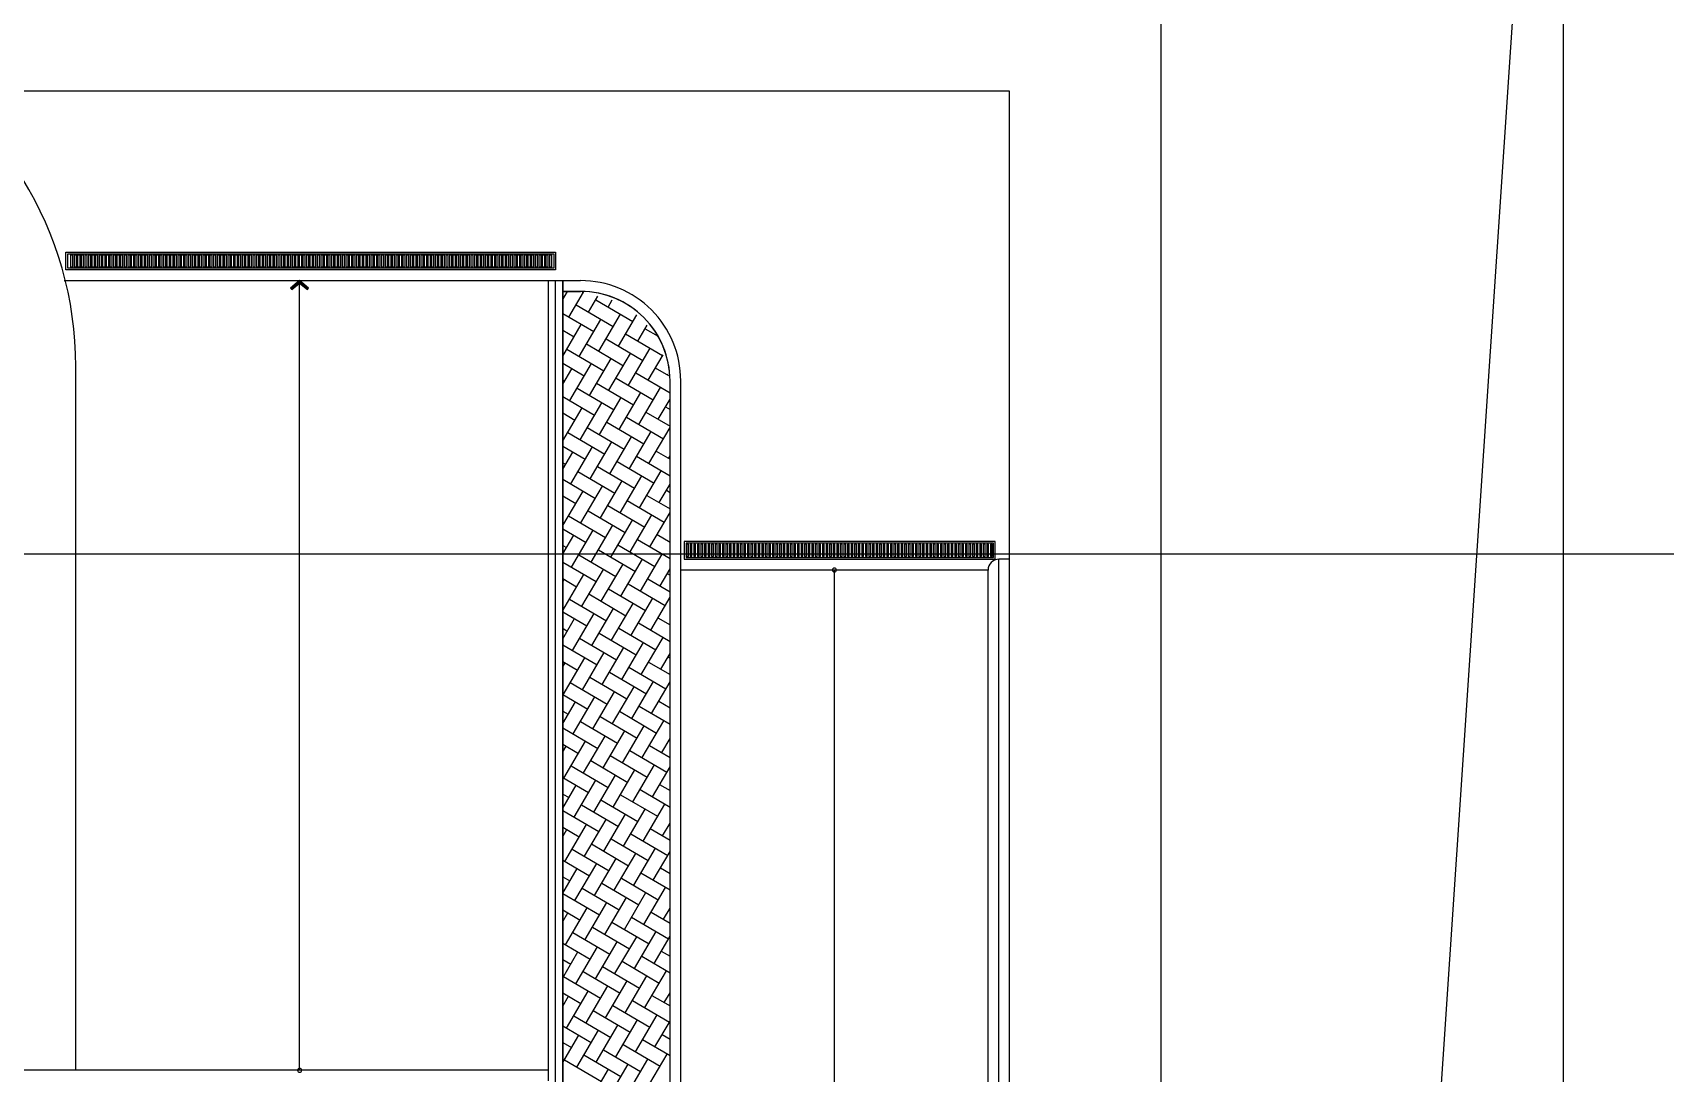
# Model space of a CAD drawing. Header units: millimetres. Extents: x 0 to 356400, y 0 to 68257.
# Drawn here: x 111495 to 113322, y 6218 to 7384 of the extents above; entities that cross this region are included whole.
import ezdxf

# ---------------------------------------------------------------- set-up
doc = ezdxf.new("R2010")
doc.units = ezdxf.units.MM
doc.header["$LTSCALE"] = 75
doc.layers.add('8', color=8, linetype='Continuous')
doc.layers.add('G(그리드1)', color=185, linetype='Continuous', plot=False)

# ---------------------------------------------------------------- blocks, each defined once
blk = doc.blocks.new('G$C7369CDF7')
at = {"layer": '8'}
for p, q in [((116630, 85650), (1230, 85650)), ((1230, 85650), (1230, 9550)), ((96957, 85650), (14330, 85650)), ((14330, 85650), (14330, 85350)), ((14330, 85250), (13830, 85250)), ((13830, 85250), (13830, 76550)), ((14280, 85200), (13880, 85200)), ((13880, 85200), (13880, 76600)), ((14250, 85165), (13910, 85165)), ((13910, 85165), (13910, 85115)), ((13910, 85115), (14250, 85115)), ((14250, 85065), (13910, 85065)), ((13910, 85065), (13910, 85015)), ((13910, 85015), (14250, 85015)), ((14250, 85115), (14250, 85165)), ((14250, 85015), (14250, 85065)), ((14280, 76600), (14280, 85200)), ((97325, 85350), (14330, 85350)), ((14330, 85350), (14330, 85350)), ((14330, 76550), (14330, 85250)), ((94630, 85050), (14630, 85050)), ((14630, 85050), (14630, 76450)), ((14250, 84965), (13910, 84965)), ((13910, 84965), (13910, 84915)), ((13910, 84915), (14250, 84915)), ((14250, 84865), (13910, 84865)), ((13910, 84865), (13910, 84815)), ((13910, 84815), (14250, 84815)), ((14250, 84765), (13910, 84765)), ((13910, 84765), (13910, 84715)), ((13910, 84715), (14250, 84715)), ((14250, 84665), (13910, 84665)), ((13910, 84665), (13910, 84615)), ((13910, 84615), (14250, 84615)), ((14250, 84565), (13910, 84565)), ((13910, 84565), (13910, 84515)), ((13910, 84515), (14250, 84515)), ((14250, 84915), (14250, 84965)), ((14250, 84815), (14250, 84865)), ((14250, 84715), (14250, 84765)), ((14250, 84615), (14250, 84665)), ((14250, 84515), (14250, 84565)), ((14250, 84465), (13910, 84465)), ((13910, 84465), (13910, 84415)), ((13910, 84415), (14250, 84415)), ((14250, 84365), (13910, 84365)), ((13910, 84365), (13910, 84315)), ((13910, 84315), (14250, 84315)), ((14250, 84265), (13910, 84265)), ((13910, 84265), (13910, 84215)), ((13910, 84215), (14250, 84215)), ((14250, 84165), (13910, 84165)), ((13910, 84165), (13910, 84115)), ((13910, 84115), (14250, 84115)), ((14250, 84065), (13910, 84065)), ((13910, 84065), (13910, 84015)), ((14250, 84415), (14250, 84465)), ((14250, 84315), (14250, 84365)), ((14250, 84215), (14250, 84265)), ((14250, 84115), (14250, 84165)), ((14250, 84015), (14250, 84065)), ((13910, 84015), (14250, 84015)), ((14250, 83965), (13910, 83965)), ((13910, 83965), (13910, 83915)), ((13910, 83915), (14250, 83915)), ((14250, 83865), (13910, 83865)), ((13910, 83865), (13910, 83815)), ((13910, 83815), (14250, 83815)), ((14250, 83765), (13910, 83765)), ((13910, 83765), (13910, 83715)), ((13910, 83715), (14250, 83715)), ((14250, 83665), (13910, 83665)), ((13910, 83665), (13910, 83615)), ((13910, 83615), (14250, 83615)), ((14250, 83915), (14250, 83965)), ((14250, 83815), (14250, 83865)), ((14250, 83715), (14250, 83765)), ((14250, 83615), (14250, 83665)), ((14250, 83565), (13910, 83565)), ((13910, 83565), (13910, 83515)), ((13910, 83515), (14250, 83515)), ((14250, 83465), (13910, 83465)), ((13910, 83465), (13910, 83415)), ((13910, 83415), (14250, 83415)), ((14250, 83365), (13910, 83365)), ((13910, 83365), (13910, 83315)), ((13910, 83315), (14250, 83315)), ((14250, 83265), (13910, 83265)), ((13910, 83265), (13910, 83215)), ((13910, 83215), (14250, 83215)), ((14250, 83165), (13910, 83165)), ((13910, 83165), (13910, 83115)), ((14250, 83515), (14250, 83565)), ((14250, 83415), (14250, 83465)), ((14250, 83315), (14250, 83365)), ((14250, 83215), (14250, 83265)), ((14250, 83115), (14250, 83165)), ((13910, 83115), (14250, 83115)), ((14250, 83065), (13910, 83065)), ((13910, 83065), (13910, 83015)), ((13910, 83015), (14250, 83015)), ((14250, 82965), (13910, 82965)), ((13910, 82965), (13910, 82915)), ((13910, 82915), (14250, 82915)), ((14250, 82865), (13910, 82865)), ((13910, 82865), (13910, 82815)), ((13910, 82815), (14250, 82815)), ((14250, 82765), (13910, 82765)), ((13910, 82765), (13910, 82715)), ((13910, 82715), (14250, 82715)), ((14250, 83015), (14250, 83065)), ((14250, 82915), (14250, 82965)), ((14250, 82815), (14250, 82865)), ((14250, 82715), (14250, 82765)), ((14250, 82665), (13910, 82665)), ((13910, 82665), (13910, 82615)), ((13910, 82615), (14250, 82615)), ((14250, 82565), (13910, 82565)), ((13910, 82565), (13910, 82515)), ((13910, 82515), (14250, 82515)), ((14250, 82465), (13910, 82465)), ((13910, 82465), (13910, 82415)), ((13910, 82415), (14250, 82415)), ((14250, 82365), (13910, 82365)), ((13910, 82365), (13910, 82315)), ((13910, 82315), (14250, 82315)), ((14250, 82265), (13910, 82265)), ((13910, 82265), (13910, 82215)), ((14250, 82615), (14250, 82665)), ((14250, 82515), (14250, 82565)), ((14250, 82415), (14250, 82465)), ((14250, 82315), (14250, 82365)), ((14250, 82215), (14250, 82265)), ((13910, 82215), (14250, 82215)), ((14250, 82165), (13910, 82165)), ((13910, 82165), (13910, 82115)), ((13910, 82115), (14250, 82115)), ((14250, 82065), (13910, 82065)), ((13910, 82065), (13910, 82015)), ((13910, 82015), (14250, 82015)), ((14250, 81965), (13910, 81965)), ((13910, 81965), (13910, 81915)), ((13910, 81915), (14250, 81915)), ((14250, 81865), (13910, 81865)), ((13910, 81865), (13910, 81815)), ((13910, 81815), (14250, 81815)), ((14250, 82115), (14250, 82165)), ((14250, 82015), (14250, 82065)), ((14250, 81915), (14250, 81965)), ((14250, 81815), (14250, 81865)), ((14250, 81765), (13910, 81765)), ((13910, 81765), (13910, 81715)), ((13910, 81715), (14250, 81715)), ((14250, 81665), (13910, 81665)), ((13910, 81665), (13910, 81615)), ((13910, 81615), (14250, 81615)), ((14250, 81565), (13910, 81565)), ((13910, 81565), (13910, 81515)), ((13910, 81515), (14250, 81515)), ((14250, 81465), (13910, 81465)), ((13910, 81465), (13910, 81415)), ((13910, 81415), (14250, 81415)), ((14250, 81365), (13910, 81365)), ((13910, 81365), (13910, 81315)), ((13910, 81315), (14250, 81315)), ((14250, 81715), (14250, 81765)), ((14250, 81615), (14250, 81665)), ((14250, 81515), (14250, 81565)), ((14250, 81415), (14250, 81465)), ((14250, 81315), (14250, 81365)), ((14250, 81265), (13910, 81265)), ((13910, 81265), (13910, 81215)), ((13910, 81215), (14250, 81215)), ((14250, 81165), (13910, 81165)), ((13910, 81165), (13910, 81115)), ((13910, 81115), (14250, 81115)), ((14250, 81065), (13910, 81065)), ((13910, 81065), (13910, 81015)), ((13910, 81015), (14250, 81015)), ((14250, 80965), (13910, 80965)), ((13910, 80965), (13910, 80915)), ((13910, 80915), (14250, 80915)), ((14250, 80865), (13910, 80865)), ((13910, 80865), (13910, 80815)), ((14250, 81215), (14250, 81265)), ((14250, 81115), (14250, 81165)), ((14250, 81015), (14250, 81065)), ((14250, 80915), (14250, 80965)), ((14250, 80815), (14250, 80865)), ((13910, 80815), (14250, 80815)), ((14250, 80765), (13910, 80765)), ((13910, 80765), (13910, 80715)), ((13910, 80715), (14250, 80715)), ((14250, 80665), (13910, 80665)), ((13910, 80665), (13910, 80615)), ((13910, 80615), (14250, 80615)), ((14250, 80565), (13910, 80565)), ((13910, 80565), (13910, 80515)), ((13910, 80515), (14250, 80515)), ((14250, 80465), (13910, 80465)), ((13910, 80465), (13910, 80415)), ((13910, 80415), (14250, 80415)), ((14250, 80715), (14250, 80765)), ((14250, 80615), (14250, 80665)), ((14250, 80515), (14250, 80565)), ((14250, 80415), (14250, 80465)), ((94630, 80750), (14630, 80750)), ((14250, 80365), (13910, 80365)), ((13910, 80365), (13910, 80315)), ((13910, 80315), (14250, 80315)), ((14250, 80265), (13910, 80265)), ((13910, 80265), (13910, 80215)), ((13910, 80215), (14250, 80215)), ((14250, 80165), (13910, 80165)), ((13910, 80165), (13910, 80115)), ((13910, 80115), (14250, 80115)), ((14250, 80065), (13910, 80065)), ((13910, 80065), (13910, 80015)), ((13910, 80015), (14250, 80015)), ((14250, 79965), (13910, 79965)), ((13910, 79965), (13910, 79915)), ((14250, 80315), (14250, 80365)), ((14250, 80215), (14250, 80265)), ((14250, 80115), (14250, 80165)), ((14250, 80015), (14250, 80065)), ((14250, 79915), (14250, 79965)), ((13910, 79915), (14250, 79915)), ((14250, 79865), (13910, 79865)), ((13910, 79865), (13910, 79815)), ((13910, 79815), (14250, 79815)), ((14250, 79765), (13910, 79765)), ((13910, 79765), (13910, 79715)), ((13910, 79715), (14250, 79715)), ((14250, 79665), (13910, 79665)), ((13910, 79665), (13910, 79615)), ((13910, 79615), (14250, 79615)), ((14250, 79565), (13910, 79565)), ((13910, 79565), (13910, 79515)), ((13910, 79515), (14250, 79515)), ((14250, 79815), (14250, 79865)), ((14250, 79715), (14250, 79765)), ((14250, 79615), (14250, 79665)), ((14250, 79515), (14250, 79565)), ((14250, 79465), (13910, 79465)), ((13910, 79465), (13910, 79415)), ((13910, 79415), (14250, 79415)), ((14250, 79365), (13910, 79365)), ((13910, 79365), (13910, 79315)), ((13910, 79315), (14250, 79315)), ((14250, 79265), (13910, 79265)), ((13910, 79265), (13910, 79215)), ((13910, 79215), (14250, 79215)), ((14250, 79165), (13910, 79165)), ((13910, 79165), (13910, 79115)), ((13910, 79115), (14250, 79115)), ((14250, 79065), (13910, 79065)), ((13910, 79065), (13910, 79015)), ((14250, 79415), (14250, 79465)), ((14250, 79315), (14250, 79365)), ((14250, 79215), (14250, 79265)), ((14250, 79115), (14250, 79165)), ((14250, 79015), (14250, 79065)), ((13910, 79015), (14250, 79015)), ((14250, 78965), (13910, 78965)), ((13910, 78965), (13910, 78915)), ((13910, 78915), (14250, 78915)), ((14250, 78865), (13910, 78865)), ((13910, 78865), (13910, 78815)), ((13910, 78815), (14250, 78815)), ((14250, 78765), (13910, 78765)), ((13910, 78765), (13910, 78715)), ((13910, 78715), (14250, 78715)), ((14250, 78665), (13910, 78665)), ((13910, 78665), (13910, 78615)), ((13910, 78615), (14250, 78615)), ((14250, 78915), (14250, 78965)), ((14250, 78815), (14250, 78865)), ((14250, 78715), (14250, 78765)), ((14250, 78615), (14250, 78665)), ((14250, 78565), (13910, 78565)), ((13910, 78565), (13910, 78515)), ((13910, 78515), (14250, 78515)), ((14250, 78465), (13910, 78465)), ((13910, 78465), (13910, 78415)), ((13910, 78415), (14250, 78415)), ((14250, 78365), (13910, 78365)), ((13910, 78365), (13910, 78315)), ((13910, 78315), (14250, 78315)), ((14250, 78265), (13910, 78265)), ((13910, 78265), (13910, 78215)), ((13910, 78215), (14250, 78215)), ((14250, 78165), (13910, 78165)), ((13910, 78165), (13910, 78115)), ((13910, 78115), (14250, 78115)), ((14250, 78515), (14250, 78565)), ((14250, 78415), (14250, 78465)), ((14250, 78315), (14250, 78365)), ((14250, 78215), (14250, 78265)), ((14250, 78115), (14250, 78165)), ((14250, 78065), (13910, 78065)), ((13910, 78065), (13910, 78015)), ((13910, 78015), (14250, 78015)), ((14250, 77965), (13910, 77965)), ((13910, 77965), (13910, 77915)), ((13910, 77915), (14250, 77915)), ((14250, 77865), (13910, 77865)), ((13910, 77865), (13910, 77815)), ((13910, 77815), (14250, 77815)), ((14250, 77765), (13910, 77765)), ((13910, 77765), (13910, 77715)), ((13910, 77715), (14250, 77715)), ((14250, 77665), (13910, 77665)), ((13910, 77665), (13910, 77615)), ((14250, 78015), (14250, 78065)), ((14250, 77915), (14250, 77965)), ((14250, 77815), (14250, 77865)), ((14250, 77715), (14250, 77765)), ((14250, 77615), (14250, 77665)), ((13910, 77615), (14250, 77615)), ((14250, 77565), (13910, 77565)), ((13910, 77565), (13910, 77515)), ((13910, 77515), (14250, 77515)), ((14250, 77465), (13910, 77465)), ((13910, 77465), (13910, 77415)), ((13910, 77415), (14250, 77415)), ((14250, 77365), (13910, 77365)), ((13910, 77365), (13910, 77315)), ((13910, 77315), (14250, 77315)), ((14250, 77265), (13910, 77265)), ((13910, 77265), (13910, 77215)), ((13910, 77215), (14250, 77215)), ((14250, 77515), (14250, 77565)), ((14250, 77415), (14250, 77465)), ((14250, 77315), (14250, 77365)), ((14250, 77215), (14250, 77265)), ((14250, 77165), (13910, 77165)), ((13910, 77165), (13910, 77115)), ((13910, 77115), (14250, 77115)), ((14250, 77065), (13910, 77065)), ((13910, 77065), (13910, 77015)), ((13910, 77015), (14250, 77015)), ((14250, 76965), (13910, 76965)), ((13910, 76965), (13910, 76915)), ((13910, 76915), (14250, 76915)), ((14250, 76865), (13910, 76865)), ((13910, 76865), (13910, 76815)), ((13910, 76815), (14250, 76815)), ((14250, 76765), (13910, 76765)), ((13910, 76765), (13910, 76715)), ((14250, 77115), (14250, 77165)), ((14250, 77015), (14250, 77065)), ((14250, 76915), (14250, 76965)), ((14250, 76815), (14250, 76865)), ((14250, 76715), (14250, 76765)), ((94630, 76450), (9330, 76450)), ((13830, 76550), (14330, 76550)), ((13880, 76600), (14280, 76600)), ((13910, 76715), (14250, 76715)), ((14250, 76665), (13910, 76665)), ((13910, 76665), (13910, 76615)), ((13910, 76615), (14250, 76615)), ((14250, 76615), (14250, 76665)), ((8018, 74906), (8625, 75941)), ((9315, 75537), (8602, 75955)), ((8970, 75739), (9188, 76112)), ((9112, 75192), (9674, 76150)), ((9172, 76084), (9144, 76100)), ((94630, 76150), (9330, 76150)), ((94630, 76150), (9330, 76150)), ((10552, 75275), (9517, 75882)), ((10409, 75822), (9851, 76150)), ((10064, 76025), (10138, 76150)), ((10207, 75477), (10601, 76150)), ((10350, 74930), (10957, 75965)), ((11647, 75561), (10642, 76150)), ((11302, 75763), (11529, 76150)), ((11504, 76108), (11433, 76150)), ((11445, 75216), (11992, 76150)), ((12885, 75299), (11849, 75906)), ((12742, 75846), (12224, 76150)), ((12397, 76049), (12456, 76150)), ((12539, 75501), (12920, 76150)), ((12682, 74954), (13289, 75989)), ((13979, 75585), (13015, 76150)), ((13634, 75787), (13847, 76150)), ((13777, 75240), (14311, 76150)), ((13836, 76132), (13806, 76150)), ((15217, 75323), (14182, 75930)), ((15074, 75870), (14597, 76150)), ((14729, 76073), (14774, 76150)), ((14872, 75525), (15238, 76150)), ((15015, 74978), (15621, 76013)), ((16312, 75609), (15388, 76150)), ((15966, 75811), (16165, 76150)), ((16109, 75264), (16629, 76150)), ((17549, 75347), (16514, 75954)), ((17406, 75894), (16970, 76150)), ((17061, 76097), (17092, 76150)), ((17204, 75549), (17556, 76150)), ((17347, 75002), (17954, 76037)), ((18644, 75633), (17761, 76150)), ((18299, 75835), (18483, 76150)), ((18442, 75288), (18947, 76150)), ((19881, 75371), (18846, 75978)), ((19739, 75918), (19343, 76150)), ((19393, 76121), (19411, 76150)), ((19536, 75573), (19874, 76150)), ((19679, 75026), (20286, 76061)), ((20976, 75657), (20134, 76150)), ((20631, 75859), (20802, 76150)), ((20774, 75312), (21265, 76150)), ((22214, 75395), (21178, 76002)), ((22071, 75942), (21716, 76150)), ((21726, 76145), (21729, 76150)), ((21868, 75597), (22192, 76150)), ((22011, 75050), (22618, 76085)), ((23308, 75681), (22507, 76150)), ((22963, 75883), (23120, 76150)), ((23106, 75336), (23583, 76150)), ((24546, 75419), (23511, 76026)), ((24403, 75966), (24090, 76150)), ((24201, 75621), (24511, 76150)), ((24344, 75074), (24950, 76109)), ((25641, 75705), (24881, 76150)), ((25295, 75907), (25438, 76150)), ((25438, 75359), (25902, 76150)), ((25581, 74812), (26188, 75847)), ((26878, 75443), (25843, 76050)), ((26735, 75990), (26463, 76150)), ((26533, 75645), (26829, 76150)), ((26676, 75098), (27283, 76133)), ((27973, 75729), (27254, 76150)), ((27628, 75931), (27756, 76150)), ((27771, 75383), (28220, 76150)), ((27913, 74836), (28520, 75871)), ((29210, 75467), (28175, 76074)), ((8220, 75251), (7776, 75511)), ((7875, 75453), (8088, 75817)), ((8077, 75798), (8069, 75803)), ((8161, 74359), (8767, 75394)), ((9458, 74989), (8422, 75596)), ((9255, 74644), (9862, 75680)), ((10493, 74383), (11100, 75418)), ((11790, 75013), (10755, 75620)), ((11588, 74668), (12194, 75704)), ((12825, 74407), (13432, 75442)), ((14122, 75037), (13087, 75644)), ((13920, 74692), (14527, 75728)), ((15360, 74776), (14324, 75382)), ((15157, 74431), (15764, 75466)), ((16454, 75061), (15419, 75668)), ((16252, 74716), (16859, 75752)), ((17692, 74800), (16657, 75406)), ((17490, 74455), (18096, 75490)), ((18787, 75085), (17751, 75692)), ((18584, 74740), (19191, 75775)), ((20024, 74824), (18989, 75430)), ((19822, 74479), (20429, 75514)), ((21119, 75109), (20084, 75716)), ((20917, 74764), (21523, 75799)), ((22356, 74848), (21321, 75454)), ((22154, 74502), (22761, 75538)), ((23451, 75133), (22416, 75740)), ((23249, 74788), (23856, 75823)), ((24689, 74872), (23653, 75478)), ((24486, 74526), (25093, 75562)), ((25783, 75157), (24748, 75764)), ((27021, 74896), (25986, 75502)), ((26819, 74550), (27425, 75586)), ((28116, 75181), (27080, 75788)), ((29353, 74919), (28318, 75526)), ((7066, 74073), (7673, 75108)), ((8363, 74704), (7484, 75219)), ((9600, 74442), (8565, 75049)), ((9398, 74097), (10005, 75132)), ((10695, 74728), (9660, 75335)), ((11933, 74466), (10897, 75073)), ((11730, 74121), (12337, 75156)), ((13027, 74752), (11992, 75358)), ((14265, 74490), (13230, 75097)), ((14063, 74145), (14669, 75180)), ((15300, 73883), (15907, 74918)), ((16597, 74514), (15562, 75121)), ((16395, 74169), (17002, 75204)), ((17632, 73907), (18239, 74942)), ((18929, 74538), (17894, 75145)), ((18727, 74193), (19334, 75228)), ((19965, 73931), (20572, 74966)), ((21262, 74562), (20226, 75169)), ((21059, 74217), (21666, 75252)), ((22297, 73955), (22904, 74990)), ((23594, 74586), (22559, 75193)), ((23392, 74241), (23998, 75276)), ((24832, 74324), (23796, 74931)), ((24629, 73979), (25236, 75014)), ((25926, 74610), (24891, 75217)), ((25724, 74265), (26331, 75300)), ((27164, 74348), (26128, 74955)), ((26962, 74003), (27568, 75038)), ((28258, 74634), (27223, 75241)), ((28056, 74289), (28663, 75324)), ((29496, 74372), (28461, 74979)), ((7268, 74418), (7068, 74536)), ((7209, 73526), (7816, 74561)), ((8506, 74156), (7470, 74763)), ((8303, 73811), (8910, 74847)), ((9743, 73895), (8708, 74501)), ((9541, 73550), (10148, 74585)), ((10838, 74180), (9803, 74787)), ((10636, 73835), (11242, 74871)), ((12076, 73919), (11040, 74525)), ((11873, 73574), (12480, 74609)), ((13170, 74204), (12135, 74811)), ((12968, 73859), (13575, 74895)), ((14408, 73943), (13372, 74549)), ((14206, 73598), (14812, 74633)), ((15502, 74228), (14467, 74835)), ((16740, 73967), (15705, 74573)), ((16538, 73622), (17145, 74657)), ((17835, 74252), (16799, 74859)), ((19072, 73991), (18037, 74597)), ((18870, 73645), (19477, 74681)), ((20167, 74276), (19132, 74883)), ((21405, 74015), (20369, 74621)), ((21202, 73669), (21809, 74705)), ((22499, 74300), (21464, 74907)), ((23737, 74039), (22702, 74645)), ((23535, 73693), (24141, 74729)), ((24772, 73432), (25379, 74467)), ((26069, 74063), (25034, 74669)), ((25867, 73717), (26474, 74753)), ((27104, 73456), (27711, 74491)), ((28401, 74086), (27366, 74693)), ((28199, 73741), (28806, 74777)), ((7411, 73871), (6960, 74135)), ((7452, 73150), (7958, 74014)), ((8649, 73609), (7613, 74216)), ((8446, 73264), (9053, 74299)), ((9770, 73150), (10291, 74038)), ((10981, 73633), (9946, 74240)), ((10779, 73288), (11385, 74323)), ((12089, 73150), (12623, 74062)), ((13313, 73657), (12278, 74264)), ((13111, 73312), (13718, 74347)), ((14407, 73150), (14955, 74085)), ((15645, 73681), (14610, 74288)), ((15443, 73336), (16050, 74371)), ((16883, 73419), (15848, 74026)), ((16725, 73150), (17287, 74109)), ((17978, 73705), (16942, 74312)), ((17775, 73360), (18382, 74395)), ((19215, 73443), (18180, 74050)), ((19043, 73150), (19620, 74133)), ((20310, 73729), (19275, 74336)), ((20108, 73384), (20714, 74419)), ((21547, 73467), (20512, 74074)), ((21361, 73150), (21952, 74157)), ((22642, 73753), (21607, 74360)), ((22440, 73408), (23047, 74443)), ((23880, 73491), (22844, 74098)), ((23680, 73150), (24284, 74181)), ((24974, 73777), (23939, 74384)), ((26212, 73515), (25177, 74122)), ((26010, 73170), (26616, 74205)), ((27307, 73801), (26271, 74408)), ((28544, 73539), (27509, 74146)), ((28342, 73194), (28949, 74229)), ((29639, 73825), (28604, 74432)), ((6530, 73150), (6530, 73650)), ((6830, 73150), (6830, 73650)), ((6830, 73650), (6830, 73150)), ((6841, 73689), (6864, 73728)), ((7554, 73323), (6853, 73734)), ((8641, 73150), (7756, 73668)), ((8843, 73150), (9196, 73752)), ((9886, 73347), (8851, 73954)), ((11014, 73150), (10088, 73692)), ((11161, 73150), (11528, 73776)), ((12218, 73371), (11183, 73978)), ((13387, 73150), (12421, 73716)), ((13480, 73150), (13860, 73800)), ((14551, 73395), (13515, 74002)), ((15760, 73150), (14753, 73740)), ((15798, 73150), (16193, 73824)), ((18120, 73158), (17085, 73764)), ((17189, 73150), (17430, 73562)), ((18116, 73150), (18525, 73848)), ((20453, 73182), (19417, 73788)), ((19507, 73150), (19762, 73586)), ((20434, 73150), (20857, 73872)), ((22785, 73206), (21750, 73812)), ((21825, 73150), (22095, 73610)), ((22752, 73150), (23189, 73896)), ((23671, 73150), (22987, 73551)), ((25117, 73229), (24082, 73836)), ((24143, 73150), (24427, 73634)), ((25071, 73150), (25522, 73920)), ((26044, 73150), (25319, 73575)), ((27449, 73253), (26414, 73860)), ((26462, 73150), (26759, 73658)), ((27389, 73150), (27854, 73944)), ((28417, 73150), (27652, 73599)), ((97230, 73150), (6530, 73150)), ((6530, 72950), (6530, 73150)), ((6530, 73150), (97074, 73150)), ((6530, 72950), (6530, 73150)), ((6530, 59200), (6530, 73150)), ((7059, 73150), (6830, 73284)), ((6830, 73150), (94630, 73150)), ((6989, 73150), (7006, 73181)), ((7916, 73150), (8101, 73466)), ((9432, 73150), (8994, 73407)), ((9307, 73150), (9339, 73205)), ((10234, 73150), (10433, 73490)), ((11805, 73150), (11326, 73431)), ((11625, 73150), (11671, 73228)), ((12552, 73150), (12766, 73514)), ((12596, 73150), (12563, 73169)), ((14178, 73150), (13658, 73455)), ((13943, 73150), (14003, 73252)), ((14870, 73150), (15098, 73538)), ((14969, 73150), (14896, 73193)), ((16551, 73150), (15990, 73479)), ((16261, 73150), (16336, 73276)), ((17342, 73150), (17228, 73217)), ((18924, 73150), (18323, 73503)), ((18580, 73150), (18668, 73300)), ((19715, 73150), (19560, 73241)), ((21298, 73150), (20655, 73527)), ((20898, 73150), (21000, 73324)), ((22089, 73150), (21892, 73265)), ((23216, 73150), (23332, 73348)), ((24462, 73150), (24225, 73289)), ((25534, 73150), (25665, 73372)), ((26835, 73150), (26557, 73313)), ((27852, 73150), (27997, 73396)), ((5730, 59250), (5730, 72950)), ((5730, 72950), (6230, 72950)), ((5780, 59300), (5780, 72900)), ((5780, 72900), (6180, 72900)), ((5810, 72785), (5810, 72835)), ((5810, 72835), (6150, 72835)), ((6150, 72785), (5810, 72785)), ((5810, 72685), (5810, 72735)), ((5810, 72735), (6150, 72735)), ((6150, 72685), (5810, 72685)), ((5810, 72585), (5810, 72635)), ((5810, 72635), (6150, 72635)), ((6150, 72835), (6150, 72785)), ((6150, 72735), (6150, 72685)), ((6150, 72635), (6150, 72585)), ((6180, 72900), (6180, 59300)), ((6230, 72950), (6230, 59250)), ((97030, 72950), (6530, 72950)), ((28930, 72750), (6530, 72750)), ((28630, 72750), (28630, 57850)), ((6150, 72585), (5810, 72585)), ((5810, 72485), (5810, 72535)), ((5810, 72535), (6150, 72535)), ((6150, 72485), (5810, 72485)), ((5810, 72385), (5810, 72435)), ((5810, 72435), (6150, 72435)), ((6150, 72385), (5810, 72385)), ((5810, 72285), (5810, 72335)), ((5810, 72335), (6150, 72335)), ((6150, 72285), (5810, 72285)), ((5810, 72185), (5810, 72235)), ((5810, 72235), (6150, 72235)), ((6150, 72185), (5810, 72185)), ((6150, 72535), (6150, 72485)), ((6150, 72435), (6150, 72385)), ((6150, 72335), (6150, 72285)), ((6150, 72235), (6150, 72185)), ((5810, 72085), (5810, 72135)), ((5810, 72135), (6150, 72135)), ((6150, 72085), (5810, 72085)), ((5810, 71985), (5810, 72035)), ((5810, 72035), (6150, 72035)), ((6150, 71985), (5810, 71985)), ((5810, 71885), (5810, 71935)), ((5810, 71935), (6150, 71935)), ((6150, 71885), (5810, 71885)), ((5810, 71785), (5810, 71835)), ((5810, 71835), (6150, 71835)), ((6150, 71785), (5810, 71785)), ((5810, 71685), (5810, 71735)), ((5810, 71735), (6150, 71735)), ((6150, 72135), (6150, 72085)), ((6150, 72035), (6150, 71985)), ((6150, 71935), (6150, 71885)), ((6150, 71835), (6150, 71785)), ((6150, 71735), (6150, 71685)), ((6150, 71685), (5810, 71685)), ((5810, 71585), (5810, 71635)), ((5810, 71635), (6150, 71635)), ((6150, 71585), (5810, 71585)), ((5810, 71485), (5810, 71535)), ((5810, 71535), (6150, 71535)), ((6150, 71485), (5810, 71485)), ((5810, 71385), (5810, 71435)), ((5810, 71435), (6150, 71435)), ((6150, 71385), (5810, 71385)), ((5810, 71285), (5810, 71335)), ((5810, 71335), (6150, 71335)), ((6150, 71285), (5810, 71285)), ((6150, 71635), (6150, 71585)), ((6150, 71535), (6150, 71485)), ((6150, 71435), (6150, 71385)), ((6150, 71335), (6150, 71285)), ((5810, 71185), (5810, 71235)), ((5810, 71235), (6150, 71235)), ((6150, 71185), (5810, 71185)), ((5810, 71085), (5810, 71135)), ((5810, 71135), (6150, 71135)), ((6150, 71085), (5810, 71085)), ((5810, 70985), (5810, 71035)), ((5810, 71035), (6150, 71035)), ((6150, 70985), (5810, 70985)), ((5810, 70885), (5810, 70935)), ((5810, 70935), (6150, 70935)), ((6150, 70885), (5810, 70885)), ((5810, 70785), (5810, 70835)), ((5810, 70835), (6150, 70835)), ((6150, 71235), (6150, 71185)), ((6150, 71135), (6150, 71085)), ((6150, 71035), (6150, 70985)), ((6150, 70935), (6150, 70885)), ((6150, 70835), (6150, 70785)), ((6150, 70785), (5810, 70785)), ((5810, 70685), (5810, 70735)), ((5810, 70735), (6150, 70735)), ((6150, 70685), (5810, 70685)), ((5810, 70585), (5810, 70635)), ((5810, 70635), (6150, 70635)), ((6150, 70585), (5810, 70585)), ((5810, 70485), (5810, 70535)), ((5810, 70535), (6150, 70535)), ((6150, 70485), (5810, 70485)), ((5810, 70385), (5810, 70435)), ((5810, 70435), (6150, 70435)), ((6150, 70385), (5810, 70385)), ((6150, 70735), (6150, 70685)), ((6150, 70635), (6150, 70585)), ((6150, 70535), (6150, 70485)), ((6150, 70435), (6150, 70385)), ((5810, 70285), (5810, 70335)), ((5810, 70335), (6150, 70335)), ((6150, 70285), (5810, 70285)), ((5810, 70185), (5810, 70235)), ((5810, 70235), (6150, 70235)), ((6150, 70185), (5810, 70185)), ((5810, 70085), (5810, 70135)), ((5810, 70135), (6150, 70135)), ((6150, 70085), (5810, 70085)), ((5810, 69985), (5810, 70035)), ((5810, 70035), (6150, 70035)), ((6150, 69985), (5810, 69985)), ((5810, 69885), (5810, 69935)), ((5810, 69935), (6150, 69935)), ((6150, 70335), (6150, 70285)), ((6150, 70235), (6150, 70185)), ((6150, 70135), (6150, 70085)), ((6150, 70035), (6150, 69985)), ((6150, 69935), (6150, 69885)), ((6150, 69885), (5810, 69885)), ((5810, 69785), (5810, 69835)), ((5810, 69835), (6150, 69835)), ((6150, 69785), (5810, 69785)), ((5810, 69685), (5810, 69735)), ((5810, 69735), (6150, 69735)), ((6150, 69685), (5810, 69685)), ((5810, 69585), (5810, 69635)), ((5810, 69635), (6150, 69635)), ((6150, 69585), (5810, 69585)), ((5810, 69485), (5810, 69535)), ((5810, 69535), (6150, 69535)), ((6150, 69485), (5810, 69485)), ((6150, 69835), (6150, 69785)), ((6150, 69735), (6150, 69685)), ((6150, 69635), (6150, 69585)), ((6150, 69535), (6150, 69485)), ((5810, 69385), (5810, 69435)), ((5810, 69435), (6150, 69435)), ((6150, 69385), (5810, 69385)), ((5810, 69285), (5810, 69335)), ((5810, 69335), (6150, 69335)), ((6150, 69285), (5810, 69285)), ((5810, 69185), (5810, 69235)), ((5810, 69235), (6150, 69235)), ((6150, 69185), (5810, 69185)), ((5810, 69085), (5810, 69135)), ((5810, 69135), (6150, 69135)), ((6150, 69085), (5810, 69085)), ((5810, 68985), (5810, 69035)), ((5810, 69035), (6150, 69035)), ((6150, 68985), (5810, 68985)), ((6150, 69435), (6150, 69385)), ((6150, 69335), (6150, 69285)), ((6150, 69235), (6150, 69185)), ((6150, 69135), (6150, 69085)), ((6150, 69035), (6150, 68985)), ((5810, 68885), (5810, 68935)), ((5810, 68935), (6150, 68935)), ((6150, 68885), (5810, 68885)), ((5810, 68785), (5810, 68835)), ((5810, 68835), (6150, 68835)), ((6150, 68785), (5810, 68785)), ((5810, 68685), (5810, 68735)), ((5810, 68735), (6150, 68735)), ((6150, 68685), (5810, 68685)), ((5810, 68585), (5810, 68635)), ((5810, 68635), (6150, 68635)), ((6150, 68585), (5810, 68585)), ((5810, 68485), (5810, 68535)), ((5810, 68535), (6150, 68535)), ((6150, 68935), (6150, 68885)), ((6150, 68835), (6150, 68785)), ((6150, 68735), (6150, 68685)), ((6150, 68635), (6150, 68585)), ((6150, 68535), (6150, 68485)), ((6150, 68485), (5810, 68485)), ((5810, 68385), (5810, 68435)), ((5810, 68435), (6150, 68435)), ((6150, 68385), (5810, 68385)), ((5810, 68285), (5810, 68335)), ((5810, 68335), (6150, 68335)), ((6150, 68285), (5810, 68285)), ((5810, 68185), (5810, 68235)), ((5810, 68235), (6150, 68235)), ((6150, 68185), (5810, 68185)), ((5810, 68085), (5810, 68135)), ((5810, 68135), (6150, 68135)), ((6150, 68085), (5810, 68085)), ((6150, 68435), (6150, 68385)), ((6150, 68335), (6150, 68285)), ((6150, 68235), (6150, 68185)), ((6150, 68135), (6150, 68085)), ((5810, 67985), (5810, 68035)), ((5810, 68035), (6150, 68035)), ((6150, 67985), (5810, 67985)), ((5810, 67885), (5810, 67935)), ((5810, 67935), (6150, 67935)), ((6150, 67885), (5810, 67885)), ((5810, 67785), (5810, 67835)), ((5810, 67835), (6150, 67835)), ((6150, 67785), (5810, 67785)), ((5810, 67685), (5810, 67735)), ((5810, 67735), (6150, 67735)), ((6150, 67685), (5810, 67685)), ((5810, 67585), (5810, 67635)), ((5810, 67635), (6150, 67635)), ((6150, 68035), (6150, 67985)), ((6150, 67935), (6150, 67885)), ((6150, 67835), (6150, 67785)), ((6150, 67735), (6150, 67685)), ((6150, 67635), (6150, 67585)), ((6150, 67585), (5810, 67585)), ((5810, 67485), (5810, 67535)), ((5810, 67535), (6150, 67535)), ((6150, 67485), (5810, 67485)), ((5810, 67385), (5810, 67435)), ((5810, 67435), (6150, 67435)), ((6150, 67385), (5810, 67385)), ((5810, 67285), (5810, 67335)), ((5810, 67335), (6150, 67335)), ((6150, 67285), (5810, 67285)), ((5810, 67185), (5810, 67235)), ((5810, 67235), (6150, 67235)), ((6150, 67185), (5810, 67185)), ((6150, 67535), (6150, 67485)), ((6150, 67435), (6150, 67385)), ((6150, 67335), (6150, 67285)), ((6150, 67235), (6150, 67185)), ((5810, 67085), (5810, 67135)), ((5810, 67135), (6150, 67135)), ((6150, 67085), (5810, 67085)), ((5810, 66985), (5810, 67035)), ((5810, 67035), (6150, 67035)), ((6150, 66985), (5810, 66985)), ((5810, 66885), (5810, 66935)), ((5810, 66935), (6150, 66935)), ((6150, 66885), (5810, 66885)), ((5810, 66785), (5810, 66835)), ((5810, 66835), (6150, 66835)), ((6150, 66785), (5810, 66785)), ((5810, 66685), (5810, 66735)), ((5810, 66735), (6150, 66735)), ((6150, 67135), (6150, 67085)), ((6150, 67035), (6150, 66985)), ((6150, 66935), (6150, 66885)), ((6150, 66835), (6150, 66785)), ((6150, 66735), (6150, 66685)), ((6150, 66685), (5810, 66685)), ((5810, 66585), (5810, 66635)), ((5810, 66635), (6150, 66635)), ((6150, 66585), (5810, 66585)), ((5810, 66485), (5810, 66535)), ((5810, 66535), (6150, 66535)), ((6150, 66485), (5810, 66485)), ((5810, 66385), (5810, 66435)), ((5810, 66435), (6150, 66435)), ((6150, 66385), (5810, 66385)), ((5810, 66285), (5810, 66335)), ((5810, 66335), (6150, 66335)), ((6150, 66285), (5810, 66285)), ((6150, 66635), (6150, 66585)), ((6150, 66535), (6150, 66485)), ((6150, 66435), (6150, 66385)), ((6150, 66335), (6150, 66285)), ((5810, 66185), (5810, 66235)), ((5810, 66235), (6150, 66235)), ((6150, 66185), (5810, 66185)), ((5810, 66085), (5810, 66135)), ((5810, 66135), (6150, 66135)), ((6150, 66085), (5810, 66085)), ((5810, 65985), (5810, 66035)), ((5810, 66035), (6150, 66035)), ((6150, 65985), (5810, 65985)), ((5810, 65885), (5810, 65935)), ((5810, 65935), (6150, 65935)), ((6150, 65885), (5810, 65885)), ((5810, 65785), (5810, 65835)), ((5810, 65835), (6150, 65835)), ((6150, 65785), (5810, 65785)), ((6150, 66235), (6150, 66185)), ((6150, 66135), (6150, 66085)), ((6150, 66035), (6150, 65985)), ((6150, 65935), (6150, 65885)), ((6150, 65835), (6150, 65785)), ((6743, 66039), (6530, 65787)), ((28630, 65787), (6530, 65787)), ((6530, 65787), (6743, 65536)), ((6596, 65787), (6781, 66007)), ((6781, 65568), (6596, 65787)), ((6781, 66007), (6743, 66039)), ((28630, 65787), (8230, 65787)), ((5810, 65685), (5810, 65735)), ((5810, 65735), (6150, 65735)), ((6150, 65685), (5810, 65685)), ((5810, 65585), (5810, 65635)), ((5810, 65635), (6150, 65635)), ((6150, 65585), (5810, 65585)), ((5810, 65485), (5810, 65535)), ((5810, 65535), (6150, 65535)), ((6150, 65485), (5810, 65485)), ((5810, 65385), (5810, 65435)), ((5810, 65435), (6150, 65435)), ((6150, 65385), (5810, 65385)), ((5810, 65285), (5810, 65335)), ((5810, 65335), (6150, 65335)), ((6150, 65735), (6150, 65685)), ((6150, 65635), (6150, 65585)), ((6150, 65535), (6150, 65485)), ((6150, 65435), (6150, 65385)), ((6150, 65335), (6150, 65285)), ((6743, 65536), (6781, 65568)), ((6150, 65285), (5810, 65285)), ((5810, 65185), (5810, 65235)), ((5810, 65235), (6150, 65235)), ((6150, 65185), (5810, 65185)), ((5810, 65085), (5810, 65135)), ((5810, 65135), (6150, 65135)), ((6150, 65085), (5810, 65085)), ((5810, 64985), (5810, 65035)), ((5810, 65035), (6150, 65035)), ((6150, 64985), (5810, 64985)), ((5810, 64885), (5810, 64935)), ((5810, 64935), (6150, 64935)), ((6150, 64885), (5810, 64885)), ((6150, 65235), (6150, 65185)), ((6150, 65135), (6150, 65085)), ((6150, 65035), (6150, 64985)), ((6150, 64935), (6150, 64885)), ((5810, 64785), (5810, 64835)), ((5810, 64835), (6150, 64835)), ((6150, 64785), (5810, 64785)), ((5810, 64685), (5810, 64735)), ((5810, 64735), (6150, 64735)), ((6150, 64685), (5810, 64685)), ((5810, 64585), (5810, 64635)), ((5810, 64635), (6150, 64635)), ((6150, 64585), (5810, 64585)), ((5810, 64485), (5810, 64535)), ((5810, 64535), (6150, 64535)), ((6150, 64485), (5810, 64485)), ((5810, 64385), (5810, 64435)), ((5810, 64435), (6150, 64435)), ((6150, 64835), (6150, 64785)), ((6150, 64735), (6150, 64685)), ((6150, 64635), (6150, 64585)), ((6150, 64535), (6150, 64485)), ((6150, 64435), (6150, 64385)), ((6150, 64385), (5810, 64385)), ((5810, 64285), (5810, 64335)), ((5810, 64335), (6150, 64335)), ((6150, 64285), (5810, 64285)), ((5810, 64185), (5810, 64235)), ((5810, 64235), (6150, 64235)), ((6150, 64185), (5810, 64185)), ((5810, 64085), (5810, 64135)), ((5810, 64135), (6150, 64135)), ((6150, 64085), (5810, 64085)), ((5810, 63985), (5810, 64035)), ((5810, 64035), (6150, 64035)), ((6150, 63985), (5810, 63985)), ((6150, 64335), (6150, 64285)), ((6150, 64235), (6150, 64185)), ((6150, 64135), (6150, 64085)), ((6150, 64035), (6150, 63985)), ((5810, 63885), (5810, 63935)), ((5810, 63935), (6150, 63935)), ((6150, 63885), (5810, 63885)), ((5810, 63785), (5810, 63835)), ((5810, 63835), (6150, 63835)), ((6150, 63785), (5810, 63785)), ((5810, 63685), (5810, 63735)), ((5810, 63735), (6150, 63735)), ((6150, 63685), (5810, 63685)), ((5810, 63585), (5810, 63635)), ((5810, 63635), (6150, 63635)), ((6150, 63585), (5810, 63585)), ((5810, 63485), (5810, 63535)), ((5810, 63535), (6150, 63535)), ((6150, 63935), (6150, 63885)), ((6150, 63835), (6150, 63785)), ((6150, 63735), (6150, 63685)), ((6150, 63635), (6150, 63585)), ((6150, 63535), (6150, 63485)), ((6150, 63485), (5810, 63485)), ((5810, 63385), (5810, 63435)), ((5810, 63435), (6150, 63435)), ((6150, 63385), (5810, 63385)), ((5810, 63285), (5810, 63335)), ((5810, 63335), (6150, 63335)), ((6150, 63285), (5810, 63285)), ((5810, 63185), (5810, 63235)), ((5810, 63235), (6150, 63235)), ((6150, 63185), (5810, 63185)), ((5810, 63085), (5810, 63135)), ((5810, 63135), (6150, 63135)), ((6150, 63085), (5810, 63085)), ((6150, 63435), (6150, 63385)), ((6150, 63335), (6150, 63285)), ((6150, 63235), (6150, 63185)), ((6150, 63135), (6150, 63085)), ((5810, 62985), (5810, 63035)), ((5810, 63035), (6150, 63035)), ((6150, 62985), (5810, 62985)), ((5810, 62885), (5810, 62935)), ((5810, 62935), (6150, 62935)), ((6150, 62885), (5810, 62885)), ((5810, 62785), (5810, 62835)), ((5810, 62835), (6150, 62835)), ((6150, 62785), (5810, 62785)), ((5810, 62685), (5810, 62735)), ((5810, 62735), (6150, 62735)), ((6150, 62685), (5810, 62685)), ((5810, 62585), (5810, 62635)), ((5810, 62635), (6150, 62635)), ((6150, 62585), (5810, 62585)), ((6150, 63035), (6150, 62985)), ((6150, 62935), (6150, 62885)), ((6150, 62835), (6150, 62785)), ((6150, 62735), (6150, 62685)), ((6150, 62635), (6150, 62585)), ((5810, 62485), (5810, 62535)), ((5810, 62535), (6150, 62535)), ((6150, 62485), (5810, 62485)), ((5810, 62385), (5810, 62435)), ((5810, 62435), (6150, 62435)), ((6150, 62385), (5810, 62385)), ((5810, 62285), (5810, 62335)), ((5810, 62335), (6150, 62335)), ((6150, 62285), (5810, 62285)), ((5810, 62185), (5810, 62235)), ((5810, 62235), (6150, 62235)), ((6150, 62185), (5810, 62185)), ((5810, 62085), (5810, 62135)), ((5810, 62135), (6150, 62135)), ((6150, 62535), (6150, 62485)), ((6150, 62435), (6150, 62385)), ((6150, 62335), (6150, 62285)), ((6150, 62235), (6150, 62185)), ((6150, 62135), (6150, 62085)), ((6150, 62085), (5810, 62085)), ((5810, 61985), (5810, 62035)), ((5810, 62035), (6150, 62035)), ((6150, 61985), (5810, 61985)), ((5810, 61885), (5810, 61935)), ((5810, 61935), (6150, 61935)), ((6150, 61885), (5810, 61885)), ((5810, 61785), (5810, 61835)), ((5810, 61835), (6150, 61835)), ((6150, 61785), (5810, 61785)), ((5810, 61685), (5810, 61735)), ((5810, 61735), (6150, 61735)), ((6150, 61685), (5810, 61685)), ((6150, 62035), (6150, 61985)), ((6150, 61935), (6150, 61885)), ((6150, 61835), (6150, 61785)), ((6150, 61735), (6150, 61685)), ((5810, 61585), (5810, 61635)), ((5810, 61635), (6150, 61635)), ((6150, 61585), (5810, 61585)), ((5810, 61485), (5810, 61535)), ((5810, 61535), (6150, 61535)), ((6150, 61485), (5810, 61485)), ((5810, 61385), (5810, 61435)), ((5810, 61435), (6150, 61435)), ((6150, 61385), (5810, 61385)), ((5810, 61285), (5810, 61335)), ((5810, 61335), (6150, 61335)), ((6150, 61285), (5810, 61285)), ((5810, 61185), (5810, 61235)), ((5810, 61235), (6150, 61235)), ((6150, 61635), (6150, 61585)), ((6150, 61535), (6150, 61485)), ((6150, 61435), (6150, 61385)), ((6150, 61335), (6150, 61285)), ((6150, 61235), (6150, 61185)), ((6150, 61185), (5810, 61185)), ((5810, 61085), (5810, 61135)), ((5810, 61135), (6150, 61135)), ((6150, 61085), (5810, 61085)), ((5810, 60985), (5810, 61035)), ((5810, 61035), (6150, 61035)), ((6150, 60985), (5810, 60985)), ((5810, 60885), (5810, 60935)), ((5810, 60935), (6150, 60935)), ((6150, 60885), (5810, 60885)), ((5810, 60785), (5810, 60835)), ((5810, 60835), (6150, 60835)), ((6150, 60785), (5810, 60785)), ((6150, 61135), (6150, 61085)), ((6150, 61035), (6150, 60985)), ((6150, 60935), (6150, 60885)), ((6150, 60835), (6150, 60785)), ((5810, 60685), (5810, 60735)), ((5810, 60735), (6150, 60735)), ((6150, 60685), (5810, 60685)), ((5810, 60585), (5810, 60635)), ((5810, 60635), (6150, 60635)), ((6150, 60585), (5810, 60585)), ((5810, 60485), (5810, 60535)), ((5810, 60535), (6150, 60535)), ((6150, 60485), (5810, 60485)), ((5810, 60385), (5810, 60435)), ((5810, 60435), (6150, 60435)), ((6150, 60385), (5810, 60385)), ((5810, 60285), (5810, 60335)), ((5810, 60335), (6150, 60335)), ((6150, 60735), (6150, 60685)), ((6150, 60635), (6150, 60585)), ((6150, 60535), (6150, 60485)), ((6150, 60435), (6150, 60385)), ((6150, 60335), (6150, 60285)), ((6150, 60285), (5810, 60285)), ((5810, 60185), (5810, 60235)), ((5810, 60235), (6150, 60235)), ((6150, 60185), (5810, 60185)), ((5810, 60085), (5810, 60135)), ((5810, 60135), (6150, 60135)), ((6150, 60085), (5810, 60085)), ((5810, 59985), (5810, 60035)), ((5810, 60035), (6150, 60035)), ((6150, 59985), (5810, 59985)), ((5810, 59885), (5810, 59935)), ((5810, 59935), (6150, 59935)), ((6150, 59885), (5810, 59885)), ((6150, 60235), (6150, 60185)), ((6150, 60135), (6150, 60085)), ((6150, 60035), (6150, 59985)), ((6150, 59935), (6150, 59885)), ((5810, 59785), (5810, 59835)), ((5810, 59835), (6150, 59835)), ((6150, 59785), (5810, 59785)), ((5810, 59685), (5810, 59735)), ((5810, 59735), (6150, 59735)), ((6150, 59685), (5810, 59685)), ((5810, 59585), (5810, 59635)), ((5810, 59635), (6150, 59635)), ((6150, 59585), (5810, 59585)), ((5810, 59485), (5810, 59535)), ((5810, 59535), (6150, 59535)), ((6150, 59485), (5810, 59485)), ((5810, 59385), (5810, 59435)), ((5810, 59435), (6150, 59435)), ((6150, 59835), (6150, 59785)), ((6150, 59735), (6150, 59685)), ((6150, 59635), (6150, 59585)), ((6150, 59535), (6150, 59485)), ((6150, 59435), (6150, 59385)), ((28630, 59525), (8930, 59525)), ((6230, 59250), (5730, 59250)), ((6180, 59300), (5780, 59300)), ((6150, 59385), (5810, 59385))]:
    blk.add_line(p, q, dxfattribs=at)
for centre, radius, start, end in [((14630, 85350), 300, 180, 270), ((14630, 80750), 56.3, 0, 180), ((14630, 80750), 56.3, 180, 0), ((9330, 73650), 2800, 90, 180.0002), ((9330, 73650), 2500, 90, 180.0002), ((9330, 73650), 2500, 90, 179.9998), ((28630, 65787), 56.3, 0, 180), ((28630, 65787), 56.3, 180, 0), ((8930, 49525), 10000, 90, 153.2563)]:
    blk.add_arc(centre, radius, start, end, dxfattribs=at)
for points in [[(6596, 65787), (6530, 65787), (6781, 66007), (6743, 66039)], [(6781, 65568), (6743, 65536), (6596, 65787), (6530, 65787)]]:
    blk.add_solid(points, dxfattribs=at)

msp = doc.modelspace()

# ---------------------------------------------------------------- linework, layer by layer
for p, q in [((112757.6, 8250), (112757.6, 1500)), ((113207.6, 8250), (113207.6, 1500))]:
    msp.add_line(p, q)
at = {"layer": 'G(그리드1)'}
msp.add_line((113207.6, 8250), (112757.6, 1500), dxfattribs=at)
for points in [[(124675, 59900), (98075, 59900), (98075, 6800), (124675, 6800)], [(124675, 59900), (100775, 59900), (100775, 6800), (124675, 6800)]]:
    msp.add_lwpolyline(points, close=True, dxfattribs=at)

# ---------------------------------------------------------------- block references
at = {"xscale": 0.04000000000000001, "yscale": 0.04000000000000001, "zscale": 0.04000000000000001, "rotation": 270}
msp.add_blockref('G$C7369CDF7', (109162.2, 7367.1), dxfattribs=at)

doc.saveas('drawing.dxf')
